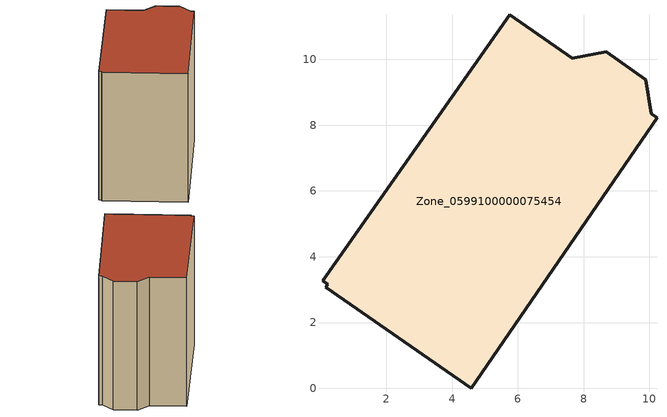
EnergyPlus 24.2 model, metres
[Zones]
Zone_0599100000075454
 floor ground (C_G): 10.06,8.34 10.23,8.22 4.58,0 0.16,3.07 0.22,3.17 0.06,3.26 5.75,11.36 7.65,10.04 8.68,10.23 9.89,9.38 z0
 wall outside (C_F): 0.16,3.07 4.58,0 10.23,8.22 10.06,8.34 9.89,9.38 8.68,10.23 7.65,10.04 5.75,11.36 0.06,3.26 0.22,3.17 0.16,3.07 z0:8.65
 roof outside (C_R): 0.22,3.17 0.16,3.07 4.58,0 10.23,8.22 10.06,8.34 9.89,9.38 8.68,10.23 7.65,10.04 5.75,11.36 0.06,3.26 z8.65
[BUILDING]
Pand.0599100000075454: North Axis=0; Terrain=City; Loads Convergence Tolerance Value=0.04; Temperature Convergence Tolerance Value=0.4; Solar Distribution=FullExterior; Maximum Number of Warmup Days=25; Minimum Number of Warmup Days=1
[Site:Location]
Rotterdam.The.Hague.AP_ZH_NLD Design_Conditions: Latitude=51.96; Longitude=4.45; Time Zone=1; Elevation=-4.5
[SITE:GROUNDTEMPERATURE:BUILDINGSURFACE]
18, 18, 18, 18, 18, 18, 18, 18, 18, 18, 18, 18
[MATERIAL] Thermal Absorptance=0.9; Solar Absorptance=0.7; Visible Absorptance=0.7
Name | Roughness | Thickness | Conductivity | Density | Specific Heat
G.TC.1946 | MediumSmooth | 0.15 | 1 | 540 | 1210
F.TC.1946 | Rough | 0.3 | 0.857143 | 1920 | 840
R.TC.1946 | MediumRough | 0.2 | 0.909091 | 1500 | 1000
[CONSTRUCTION]
C_G: G.TC.1946
C_F: F.TC.1946
C_R: R.TC.1946
[ZONE]
Zone_0599100000075454: Type=1; Multiplier=1; Ceiling Height=Autocalculate; Volume=Autocalculate; Floor Area=autocalculate; Part of Total Floor Area=Yes
[ZONEINFILTRATION:DESIGNFLOWRATE]
Infil_Zone_0599100000075454: Zone or ZoneList or Space or SpaceList=Zone_0599100000075454; Schedule=AlwaysOn; Design Flow Rate Calculation Method=Flow/Area; Flow Rate per Floor Area=0.003; Constant Term Coefficient=1; Temperature Term Coefficient=0; Velocity Term Coefficient=0; Velocity Squared Term Coefficient=0
[HVACTEMPLATE:ZONE:IDEALLOADSAIRSYSTEM]
Zone_0599100000075454: Maximum Heating Supply Air Temperature=50; Minimum Cooling Supply Air Temperature=13; Maximum Heating Supply Air Humidity Ratio=0.0156; Minimum Cooling Supply Air Humidity Ratio=0.0077; Heating Limit=NoLimit; Cooling Limit=NoLimit; Dehumidification Control Type=ConstantSensibleHeatRatio; Cooling Sensible Heat Ratio=0.7; Dehumidification Setpoint=60; Humidification Control Type=None; Humidification Setpoint=30; Outdoor Air Method=None; Outdoor Air Flow Rate per Person=0.00944; Outdoor Air Flow Rate per Zone Floor Area=0; Outdoor Air Flow Rate per Zone=0; Demand Controlled Ventilation Type=None; Outdoor Air Economizer Type=NoEconomizer; Heat Recovery Type=None; Sensible Heat Recovery Effectiveness=0.7; Latent Heat Recovery Effectiveness=0.65
[ZONECONTROL:THERMOSTAT]
ThermostatControl_Zone_0599100000075454: Zone or ZoneList=Zone_0599100000075454; Control Type Schedule=DualSetpointControlType; Control 1=Thermostat_Zone_0599100000075454; Temperature Difference Between Cutout And Setpoint=0
[THERMOSTATSETPOINT:DUALSETPOINT]
Thermostat_Zone_0599100000075454: Heating Setpoint Temperature Schedule=HeatingSetpoint_Zone_0599100000075454; Cooling Setpoint Temperature Schedule=CoolingSetpoint_Zone_0599100000075454
[SCHEDULE:COMPACT]
HeatingSetpoint_Zone_0599100000075454: Through: 12/31, For: AllDays, Until: 24:00, 21
CoolingSetpoint_Zone_0599100000075454: Through: 12/31, For: AllDays, Until: 24:00, 24
DualSetpointControlType: Through: 12/31, For: AllDays, Until: 24:00, 4
AlwaysOn: Through: 12/31, For: AllDays, Until: 24:00, 1
